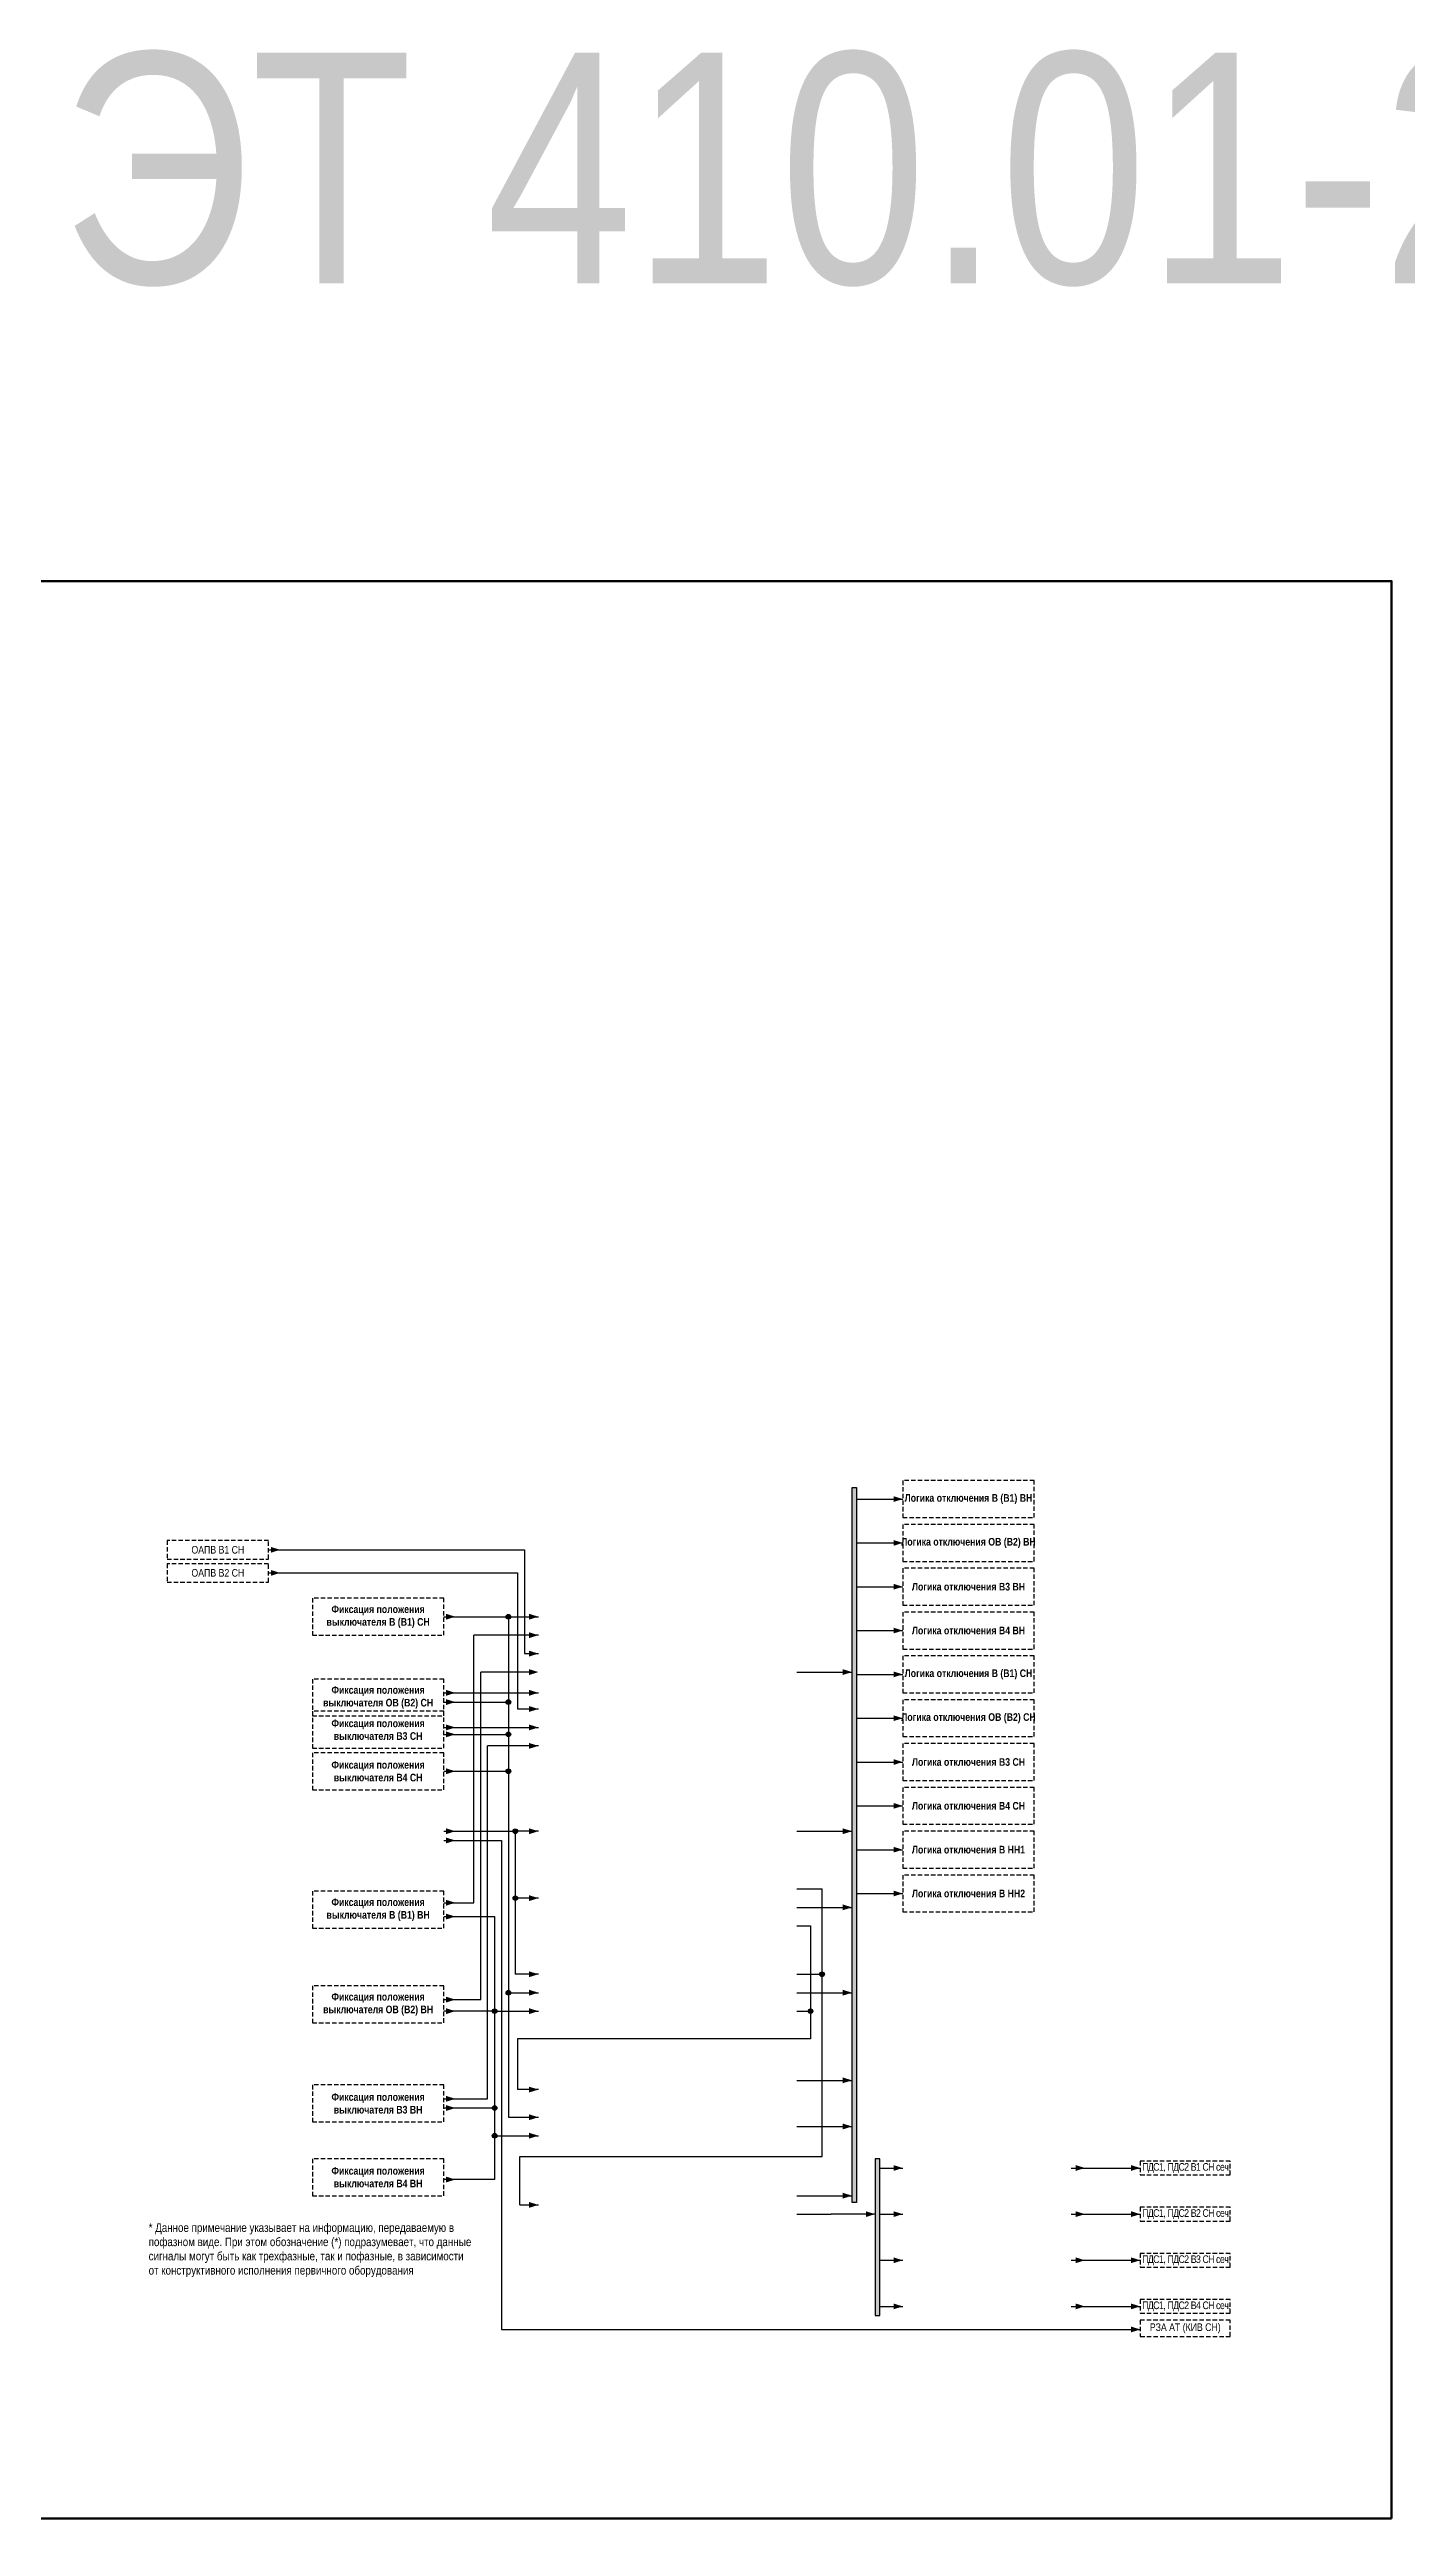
# Model space of a CAD drawing. Header units: millimetres. Extents: x 25558 to 49929, y 1902 to 19390.
# Drawn here: x 46356 to 46944, y 14521 to 15591 of the extents above; entities that cross this region are included whole.
import ezdxf

# ---------------------------------------------------------------- set-up
doc = ezdxf.new("R2010")
doc.units = ezdxf.units.MM
doc.linetypes.add('штриховая2', pattern=[9.525, 6.35, -3.175])
for name, color, linetype, lineweight in [('Основная', 7, 'Continuous', 30), ('Отключение_включение', 1, 'Continuous', 30), ('Тонкая', 7, 'Continuous', 5), ('Цепи внешние', 84, 'Continuous', 30), ('Цепи внутренние', 5, 'Continuous', 30)]:
    doc.layers.add(name, color=color, linetype=linetype, lineweight=lineweight)
doc.styles.add('Narrow', font='ARIALN.TTF')

msp = doc.modelspace()

# ---------------------------------------------------------------- hatches: boundary and pattern name
at = {"layer": 'Отключение_включение'}
h = msp.add_hatch(color=256, dxfattribs=at)
h.dxf.hatch_style = 1
h.paths.add_polyline_path([(46706, 14968), (46704, 14968), (46704, 14658), (46706, 14658)])
h = msp.add_hatch(color=256, dxfattribs=at)
h.dxf.hatch_style = 1
h.paths.add_polyline_path([(46716, 14677), (46714, 14677), (46714, 14609), (46716, 14609)])
at = {"layer": 'Цепи внутренние'}
h = msp.add_hatch(color=256, dxfattribs=at)
h.dxf.hatch_style = 1
h.paths.add_polyline_path([(46556, 14912, 1), (46554, 14912, 1)])
h = msp.add_hatch(color=256, dxfattribs=at)
h.dxf.hatch_style = 1
h.paths.add_polyline_path([(46556, 14875, 1), (46554, 14875, 1)])
h = msp.add_hatch(color=256, dxfattribs=at)
h.dxf.hatch_style = 1
h.paths.add_polyline_path([(46556, 14861, 1), (46554, 14861, 1)])
h = msp.add_hatch(color=256, dxfattribs=at)
h.dxf.hatch_style = 1
h.paths.add_polyline_path([(46556, 14845, 1), (46554, 14845, 1)])
h = msp.add_hatch(color=256, dxfattribs=at)
h.dxf.hatch_style = 1
h.paths.add_polyline_path([(46559, 14819, 1), (46557, 14819, 1)])
h = msp.add_hatch(color=256, dxfattribs=at)
h.dxf.hatch_style = 1
h.paths.add_polyline_path([(46559, 14790, 1), (46557, 14790, 1)])
h = msp.add_hatch(color=256, dxfattribs=at)
h.dxf.hatch_style = 1
h.paths.add_polyline_path([(46692, 14757, 1), (46690, 14757, 1)])
h = msp.add_hatch(color=256, dxfattribs=at)
h.dxf.hatch_style = 1
h.paths.add_polyline_path([(46550, 14741, 1), (46548, 14741, 1)])
h = msp.add_hatch(color=256, dxfattribs=at)
h.dxf.hatch_style = 1
h.paths.add_polyline_path([(46556, 14749, 1), (46554, 14749, 1)])
h = msp.add_hatch(color=256, dxfattribs=at)
h.dxf.hatch_style = 1
h.paths.add_polyline_path([(46687, 14741, 1), (46685, 14741, 1)])
h = msp.add_hatch(color=256, dxfattribs=at)
h.dxf.hatch_style = 1
h.paths.add_polyline_path([(46550, 14699, 1), (46548, 14699, 1)])
h = msp.add_hatch(color=256, dxfattribs=at)
h.dxf.hatch_style = 1
h.paths.add_polyline_path([(46550, 14687, 1), (46548, 14687, 1)])

# ---------------------------------------------------------------- linework, layer by layer
at = {"layer": 'Отключение_включение'}
for p, q in [((46706, 14963), (46726, 14963)), ((46706, 14944), (46726, 14944)), ((46706, 14925), (46726, 14925)), ((46706, 14906), (46726, 14906)), ((46680, 14888), (46704, 14888)), ((46706, 14887), (46726, 14887)), ((46706, 14868), (46726, 14868)), ((46706, 14849), (46726, 14849)), ((46706, 14830), (46726, 14830)), ((46680, 14819), (46704, 14819)), ((46706, 14811), (46726, 14811)), ((46680, 14786), (46704, 14786)), ((46706, 14792), (46726, 14792)), ((46680, 14749), (46704, 14749)), ((46680, 14711), (46704, 14711)), ((46680, 14691), (46704, 14691)), ((46716, 14673), (46726, 14673)), ((46799, 14673), (46814, 14673)), ((46814, 14673), (46829, 14673)), ((46680, 14661), (46704, 14661)), ((46680, 14653), (46695, 14653)), ((46714, 14653), (46695, 14653)), ((46716, 14653), (46726, 14653)), ((46799, 14653), (46814, 14653)), ((46814, 14653), (46829, 14653)), ((46716, 14633), (46726, 14633)), ((46799, 14633), (46814, 14633)), ((46814, 14633), (46829, 14633)), ((46716, 14613), (46726, 14613)), ((46799, 14613), (46814, 14613)), ((46814, 14613), (46829, 14613))]:
    msp.add_line(p, q, dxfattribs=at)
for points in [[(46704, 14968), (46706, 14968), (46706, 14658), (46704, 14658)], [(46716, 14677), (46714, 14677), (46714, 14609), (46716, 14609)]]:
    msp.add_lwpolyline(points, close=True, dxfattribs=at)
for points in [[(46726, 14963, 0, 2.5, 0), (46722, 14963, 0, 0, 0)], [(46726, 14944, 0, 2.5, 0), (46722, 14944, 0, 0, 0)], [(46726, 14925, 0, 2.5, 0), (46722, 14925, 0, 0, 0)], [(46726, 14906, 0, 2.5, 0), (46722, 14906, 0, 0, 0)], [(46704, 14888, 0, 2.5, 0), (46700, 14888, 0, 0, 0)], [(46726, 14887, 0, 2.5, 0), (46722, 14887, 0, 0, 0)], [(46726, 14868, 0, 2.5, 0), (46722, 14868, 0, 0, 0)], [(46726, 14849, 0, 2.5, 0), (46722, 14849, 0, 0, 0)], [(46726, 14830, 0, 2.5, 0), (46722, 14830, 0, 0, 0)], [(46704, 14819, 0, 2.5, 0), (46700, 14819, 0, 0, 0)], [(46726, 14811, 0, 2.5, 0), (46722, 14811, 0, 0, 0)], [(46704, 14786, 0, 2.5, 0), (46700, 14786, 0, 0, 0)], [(46726, 14792, 0, 2.5, 0), (46722, 14792, 0, 0, 0)], [(46704, 14749, 0, 2.5, 0), (46700, 14749, 0, 0, 0)], [(46704, 14711, 0, 2.5, 0), (46700, 14711, 0, 0, 0)], [(46704, 14691, 0, 2.5, 0), (46700, 14691, 0, 0, 0)], [(46726, 14673, 0, 2.5, 0), (46722, 14673, 0, 0, 0)], [(46805, 14673, 0, 2.5, 0), (46801, 14673, 0, 0, 0)], [(46829, 14673, 0, 2.5, 0), (46825, 14673, 0, 0, 0)], [(46704, 14661, 0, 2.5, 0), (46700, 14661, 0, 0, 0)], [(46714, 14653, 0, 2.5, 0), (46710, 14653, 0, 0, 0)], [(46726, 14653, 0, 2.5, 0), (46722, 14653, 0, 0, 0)], [(46805, 14653, 0, 2.5, 0), (46801, 14653, 0, 0, 0)], [(46829, 14653, 0, 2.5, 0), (46825, 14653, 0, 0, 0)], [(46726, 14633, 0, 2.5, 0), (46722, 14633, 0, 0, 0)], [(46805, 14633, 0, 2.5, 0), (46801, 14633, 0, 0, 0)], [(46829, 14633, 0, 2.5, 0), (46825, 14633, 0, 0, 0)], [(46726, 14613, 0, 2.5, 0), (46722, 14613, 0, 0, 0)], [(46805, 14613, 0, 2.5, 0), (46801, 14613, 0, 0, 0)], [(46829, 14613, 0, 2.5, 0), (46825, 14613, 0, 0, 0)]]:
    msp.add_lwpolyline(points, format="xyseb", dxfattribs=at)
at = {"layer": 'Тонкая', "color": 3, "lineweight": 50}
msp.add_lwpolyline([(46938, 14521), (46344, 14521), (46344, 15361), (46938, 15361)], close=True, dxfattribs=at)
at = {"layer": 'Цепи внешние', "ltscale": 0.3}
for p, q in [((46451, 14941), (46562, 14941)), ((46562, 14941), (46562, 14896)), ((46451, 14931), (46559, 14931)), ((46559, 14931), (46559, 14872)), ((46562, 14896), (46568, 14896)), ((46559, 14872), (46568, 14872)), ((46552, 14815), (46552, 14603)), ((46552, 14603), (46829, 14603))]:
    msp.add_line(p, q, dxfattribs=at)
at = {"layer": 'Цепи внешние', "linetype": 'штриховая2', "ltscale": 0.3}
for points in [[(46451, 14945), (46407, 14945), (46407, 14937), (46451, 14937)], [(46451, 14935), (46407, 14935), (46407, 14927), (46451, 14927)], [(46868, 14676), (46829, 14676), (46829, 14670), (46868, 14670)], [(46868, 14656), (46829, 14656), (46829, 14650), (46868, 14650)], [(46868, 14636), (46829, 14636), (46829, 14630), (46868, 14630)], [(46868, 14616), (46829, 14616), (46829, 14610), (46868, 14610)], [(46868, 14607), (46829, 14607), (46829, 14600), (46868, 14600)]]:
    msp.add_lwpolyline(points, close=True, dxfattribs=at)
at = {"layer": 'Цепи внешние', "ltscale": 0.3}
for points in [[(46456, 14941, 0, 2.5, 0), (46452, 14941, 0, 0, 0)], [(46456, 14931, 0, 2.5, 0), (46452, 14931, 0, 0, 0)], [(46568, 14896, 0, 2.5, 0), (46564, 14896, 0, 0, 0)], [(46568, 14872, 0, 2.5, 0), (46564, 14872, 0, 0, 0)], [(46532, 14815, 0, 2.5, 0), (46528, 14815, 0, 0, 0)], [(46829, 14603, 0, 2.5, 0), (46825, 14603, 0, 0, 0)]]:
    msp.add_lwpolyline(points, format="xyseb", dxfattribs=at)
msp.add_lwpolyline([(46527, 14815), (46552, 14815)], dxfattribs=at)
at = {"layer": 'Цепи внутренние', "ltscale": 0.3}
for p, q in [((46527, 14912), (46568, 14912)), ((46555, 14912), (46555, 14837)), ((46568, 14904), (46540, 14904)), ((46540, 14837), (46540, 14904)), ((46567, 14888), (46543, 14888)), ((46543, 14837), (46543, 14888)), ((46527, 14879), (46568, 14879)), ((46527, 14875), (46555, 14875)), ((46527, 14864), (46559, 14864)), ((46527, 14861), (46555, 14861)), ((46559, 14864), (46568, 14864)), ((46568, 14856), (46546, 14856)), ((46546, 14837), (46546, 14856)), ((46527, 14845), (46555, 14845)), ((46540, 14788), (46540, 14837)), ((46543, 14746), (46543, 14837)), ((46546, 14703), (46546, 14837)), ((46555, 14837), (46555, 14695)), ((46527, 14819), (46558, 14819)), ((46568, 14819), (46558, 14819)), ((46558, 14819), (46558, 14757)), ((46527, 14788), (46540, 14788)), ((46568, 14790), (46558, 14790)), ((46680, 14794), (46691, 14794)), ((46691, 14678), (46691, 14794)), ((46527, 14782), (46549, 14782)), ((46549, 14782), (46549, 14668)), ((46680, 14778), (46686, 14778)), ((46686, 14778), (46686, 14729)), ((46568, 14757), (46558, 14757)), ((46680, 14757), (46691, 14757)), ((46527, 14746), (46543, 14746)), ((46549, 14741), (46527, 14741)), ((46549, 14741), (46568, 14741)), ((46555, 14749), (46568, 14749)), ((46680, 14741), (46686, 14741)), ((46686, 14729), (46559, 14729)), ((46559, 14729), (46559, 14707)), ((46527, 14703), (46546, 14703)), ((46549, 14699), (46527, 14699)), ((46568, 14707), (46559, 14707)), ((46555, 14695), (46568, 14695)), ((46549, 14687), (46568, 14687)), ((46560, 14657), (46560, 14678)), ((46560, 14678), (46691, 14678)), ((46549, 14668), (46527, 14668)), ((46560, 14657), (46568, 14657))]:
    msp.add_line(p, q, dxfattribs=at)
at = {"layer": 'Цепи внутренние', "linetype": 'штриховая2', "ltscale": 0.3}
for points in [[(46783, 14971), (46726, 14971), (46726, 14955), (46783, 14955)], [(46783, 14952), (46726, 14952), (46726, 14936), (46783, 14936)], [(46783, 14933), (46726, 14933), (46726, 14917), (46783, 14917)], [(46527, 14920), (46470, 14920), (46470, 14904), (46527, 14904)], [(46783, 14914), (46726, 14914), (46726, 14898), (46783, 14898)], [(46783, 14895), (46726, 14895), (46726, 14879), (46783, 14879)], [(46527, 14885), (46470, 14885), (46470, 14869), (46527, 14869)], [(46527, 14871), (46470, 14871), (46470, 14855), (46527, 14855)], [(46783, 14876), (46726, 14876), (46726, 14860), (46783, 14860)], [(46527, 14853), (46470, 14853), (46470, 14837), (46527, 14837)], [(46783, 14857), (46726, 14857), (46726, 14841), (46783, 14841)], [(46783, 14838), (46726, 14838), (46726, 14822), (46783, 14822)], [(46783, 14819), (46726, 14819), (46726, 14803), (46783, 14803)], [(46783, 14800), (46726, 14800), (46726, 14784), (46783, 14784)], [(46527, 14793), (46470, 14793), (46470, 14777), (46527, 14777)], [(46527, 14752), (46470, 14752), (46470, 14736), (46527, 14736)], [(46527, 14709), (46470, 14709), (46470, 14693), (46527, 14693)], [(46527, 14677), (46470, 14677), (46470, 14661), (46527, 14661)]]:
    msp.add_lwpolyline(points, close=True, dxfattribs=at)
at = {"layer": 'Цепи внутренние', "ltscale": 0.3}
for points in [[(46532, 14912, 0, 2.5, 0), (46528, 14912, 0, 0, 0)], [(46568, 14912, 0, 2.5, 0), (46564, 14912, 0, 0, 0)], [(46568, 14904, 0, 2.5, 0), (46564, 14904, 0, 0, 0)], [(46532, 14879, 0, 2.5, 0), (46528, 14879, 0, 0, 0)], [(46568, 14888, 0, 2.5, 0), (46564, 14888, 0, 0, 0)], [(46568, 14879, 0, 2.5, 0), (46564, 14879, 0, 0, 0)], [(46532, 14875, 0, 2.5, 0), (46528, 14875, 0, 0, 0)], [(46532, 14864, 0, 2.5, 0), (46528, 14864, 0, 0, 0)], [(46532, 14861, 0, 2.5, 0), (46528, 14861, 0, 0, 0)], [(46568, 14864, 0, 2.5, 0), (46564, 14864, 0, 0, 0)], [(46568, 14856, 0, 2.5, 0), (46564, 14856, 0, 0, 0)], [(46532, 14845, 0, 2.5, 0), (46528, 14845, 0, 0, 0)], [(46532, 14819, 0, 2.5, 0), (46528, 14819, 0, 0, 0)], [(46568, 14819, 0, 2.5, 0), (46564, 14819, 0, 0, 0)], [(46532, 14788, 0, 2.5, 0), (46528, 14788, 0, 0, 0)], [(46568, 14790, 0, 2.5, 0), (46564, 14790, 0, 0, 0)], [(46532, 14782, 0, 2.5, 0), (46528, 14782, 0, 0, 0)], [(46568, 14757, 0, 2.5, 0), (46564, 14757, 0, 0, 0)], [(46532, 14746, 0, 2.5, 0), (46528, 14746, 0, 0, 0)], [(46532, 14741, 0, 2.5, 0), (46528, 14741, 0, 0, 0)], [(46568, 14749, 0, 2.5, 0), (46564, 14749, 0, 0, 0)], [(46568, 14741, 0, 2.5, 0), (46564, 14741, 0, 0, 0)], [(46532, 14703, 0, 2.5, 0), (46528, 14703, 0, 0, 0)], [(46532, 14699, 0, 2.5, 0), (46528, 14699, 0, 0, 0)], [(46568, 14707, 0, 2.5, 0), (46564, 14707, 0, 0, 0)], [(46568, 14695, 0, 2.5, 0), (46564, 14695, 0, 0, 0)], [(46568, 14687, 0, 2.5, 0), (46564, 14687, 0, 0, 0)], [(46532, 14668, 0, 2.5, 0), (46528, 14668, 0, 0, 0)], [(46568, 14657, 0, 2.5, 0), (46564, 14657, 0, 0, 0)]]:
    msp.add_lwpolyline(points, format="xyseb", dxfattribs=at)
at = {"layer": 'Цепи внутренние'}
for centre in [(46555, 14912), (46555, 14875), (46555, 14861), (46555, 14845), (46558, 14819), (46558, 14790), (46691, 14757), (46549, 14741), (46555, 14749), (46686, 14741), (46549, 14699), (46549, 14687)]:
    msp.add_circle(centre, 1, dxfattribs=at)

# ---------------------------------------------------------------- texts
at = {"style": 'Narrow'}
msp.add_text('ШЭТ 410.01-2', height=100, dxfattribs=at).set_placement((46256, 15490))
at = {"layer": 'Основная', "style": 'Narrow'}
for s, insert, char_height, width, attachment_point in [('{\\fArial Narrow|b1|i0|c204|p34;Логика отключения В (В1) ВН}', (46754.5, 14963), 3.3, 57, 5), ('{\\fArial Narrow|b1|i0|c204|p34;Логика отключения ОВ (В2) ВН}', (46754.5, 14944), 3.3, 57, 5), ('ОАПВ В1 СН', (46429, 14941), 3.3, 44, 5), ('ОАПВ В2 СН', (46429, 14931), 3.3, 44, 5), ('{\\fArial Narrow|b1|i0|c204|p34;Логика отключения В3 ВН}', (46754.5, 14925), 3.3, 57, 5), ('{\\fArial Narrow|b1|i0|c204|p34;\\C0;Фиксация положения выключателя В (В1) СН}', (46498.5, 14912), 3.3, 57, 5), ('{\\fArial Narrow|b1|i0|c204|p34;Логика отключения В4 ВН}', (46754.5, 14906), 3.3, 57, 5), ('{\\fArial Narrow|b1|i0|c204|p34;\\C0;Фиксация положения выключателя ОВ (В2) СН}', (46498.5, 14877), 3.3, 57, 5), ('{\\fArial Narrow|b1|i0|c204|p34;Логика отключения В (В1) СН}', (46754.5, 14887), 3.3, 57, 5), ('{\\fArial Narrow|b1|i0|c204|p34;Логика отключения ОВ (В2) СН}', (46754.5, 14868), 3.3, 57, 5), ('{\\fArial Narrow|b1|i0|c204|p34;\\C0;Фиксация положения выключателя В3 СН}', (46498.5, 14863), 3.3, 57, 5), ('{\\fArial Narrow|b1|i0|c204|p34;\\C0;Фиксация положения выключателя В4 СН}', (46498.5, 14845), 3.3, 57, 5), ('{\\fArial Narrow|b1|i0|c204|p34;Логика отключения В3 СН}', (46754.5, 14849), 3.3, 57, 5), ('{\\fArial Narrow|b1|i0|c204|p34;Логика отключения В4 СН}', (46754.5, 14830), 3.3, 57, 5), ('{\\fArial Narrow|b1|i0|c204|p34;Логика отключения В НН1}', (46754.5, 14811), 3.3, 57, 5), ('{\\fArial Narrow|b1|i0|c204|p34;\\C0;Фиксация положения выключателя В (В1) ВН}', (46498.5, 14785), 3.3, 57, 5), ('{\\fArial Narrow|b1|i0|c204|p34;Логика отключения В НН2}', (46754.5, 14792), 3.3, 57, 5), ('{\\fArial Narrow|b1|i0|c204|p34;\\C0;Фиксация положения выключателя ОВ (В2) ВН}', (46498.5, 14744), 3.3, 57, 5), ('{\\fArial Narrow|b1|i0|c204|p34;\\C0;Фиксация положения выключателя В3 ВН}', (46498.5, 14701), 3.3, 57, 5), ('{\\fArial Narrow|b1|i0|c204|p34;\\C0;Фиксация положения выключателя В4 ВН}', (46498.5, 14669), 3.3, 57, 5), ('{\\T0.9;ПДС1, ПДС2 В1 СН сеч.}', (46849, 14673), 3.3, 40.613, 5), ('{\\T0.9;ПДС1, ПДС2 В2 СН сеч.}', (46849, 14653), 3.3, 39, 5), ('* Данное примечание указывает на информацию, передаваемую в пофазном виде. При этом обозначение (*) подразумевает, что данные сигналы могут быть как трехфазные, так и пофазные, в зависимости от конструктивного исполнения первичного оборудования', (46399, 14649), 3.7, 140.105, 1), ('{\\T0.9;ПДС1, ПДС2 В3 СН сеч.}', (46849, 14633), 3.3, 39, 5), ('{\\T0.9;ПДС1, ПДС2 В4 СН сеч.}', (46849, 14613), 3.3, 39, 5), ('РЗА АТ (КИВ СН)', (46848.5, 14603.5), 3.3, 39, 5)]:
    msp.add_mtext(s, dxfattribs=dict(at, insert=insert, char_height=char_height, width=width, attachment_point=attachment_point))

doc.saveas('drawing.dxf')
